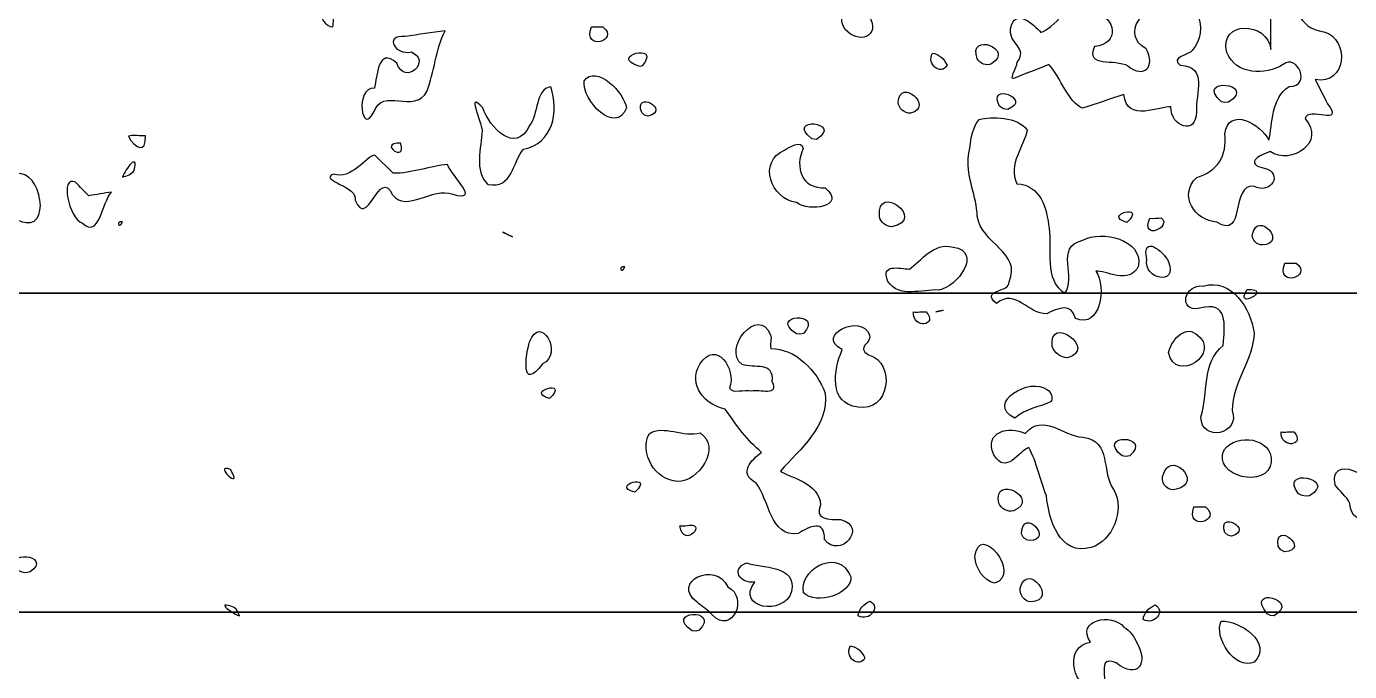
# Model space of a CAD drawing. Header units: centimetres. Extents: x -10.8 to 7.1, y -6.8 to 6.6.
# Drawn here: x -3.484 to -1.379, y 3.784 to 4.81 of the extents above; entities that cross this region are included whole.
import ezdxf

# ---------------------------------------------------------------- set-up
doc = ezdxf.new("R2010")
doc.units = ezdxf.units.CM
doc.header["$MEASUREMENT"] = 0
doc.layers.add('Layer 1', color=7, linetype='Continuous')

msp = doc.modelspace()

# ---------------------------------------------------------------- linework, layer by layer
at = {"layer": 'Layer 1'}
for points, knots in [([(-1.50484, 4.82687), (-1.50484, 4.82687), (-1.50484, 4.7732), (-1.50484, 4.7732), (-1.50484, 4.7732), (-1.50881, 4.81855), (-1.58913, 4.81968), (-1.57441, 4.76832), (-1.57441, 4.76832), (-1.56029, 4.73271), (-1.51367, 4.73119), (-1.48498, 4.74938), (-1.48498, 4.74938), (-1.46287, 4.76763), (-1.4389, 4.71414), (-1.47549, 4.71441), (-1.47549, 4.71441), (-1.50456, 4.6957), (-1.50164, 4.65462), (-1.50796, 4.62872), (-1.50796, 4.62872), (-1.52033, 4.65434), (-1.57157, 4.68354), (-1.5781, 4.63888), (-1.5781, 4.63888), (-1.57329, 4.60411), (-1.59024, 4.57867), (-1.62255, 4.56972), (-1.62255, 4.56972), (-1.65219, 4.54098), (-1.62587, 4.50094), (-1.59061, 4.49854), (-1.59061, 4.49854), (-1.54444, 4.46987), (-1.56929, 4.5585), (-1.53209, 4.55597), (-1.53209, 4.55597), (-1.5043, 4.54046), (-1.4839, 4.57761), (-1.51542, 4.5843), (-1.51542, 4.5843), (-1.54476, 4.59142), (-1.52705, 4.6037), (-1.50574, 4.61062), (-1.50574, 4.61062), (-1.47194, 4.58796), (-1.41614, 4.62642), (-1.45018, 4.66281), (-1.45018, 4.66281), (-1.44595, 4.68429), (-1.38568, 4.64908), (-1.41474, 4.6869), (-1.41474, 4.6869), (-1.42117, 4.69977), (-1.42761, 4.71263), (-1.43404, 4.7255), (-1.43404, 4.7255), (-1.38522, 4.71489), (-1.37742, 4.78878), (-1.42057, 4.80143), (-1.42057, 4.80143), (-1.46241, 4.80628), (-1.46771, 4.84512), (-1.47415, 4.87994), (-1.47415, 4.87994), (-1.4999, 4.90054), (-1.51786, 4.84986), (-1.50483, 4.82687), (-1.50483, 4.82687), (-1.50483, 4.82687), (-1.50484, 4.82687), (-1.50484, 4.82687)], [0, 0, 0, 0, 0.0526316, 0.0526316, 0.0526316, 0.0526316, 0.1052632, 0.1052632, 0.1052632, 0.1052632, 0.1578947, 0.1578947, 0.1578947, 0.1578947, 0.2105263, 0.2105263, 0.2105263, 0.2105263, 0.2631579, 0.2631579, 0.2631579, 0.2631579, 0.3157895, 0.3157895, 0.3157895, 0.3157895, 0.3684211, 0.3684211, 0.3684211, 0.3684211, 0.4210526, 0.4210526, 0.4210526, 0.4210526, 0.4736842, 0.4736842, 0.4736842, 0.4736842, 0.5263158, 0.5263158, 0.5263158, 0.5263158, 0.5789474, 0.5789474, 0.5789474, 0.5789474, 0.6315789, 0.6315789, 0.6315789, 0.6315789, 0.6842105, 0.6842105, 0.6842105, 0.6842105, 0.7368421, 0.7368421, 0.7368421, 0.7368421, 0.7894737, 0.7894737, 0.7894737, 0.7894737, 0.8421053, 0.8421053, 0.8421053, 0.8421053, 0.8947368, 0.8947368, 0.8947368, 0.8947368, 1, 1, 1, 1]), ([(-2.99663, 4.80898), (-3.02055, 4.80991), (-3.02505, 4.8634), (-2.99876, 4.83298), (-2.99876, 4.83298), (-2.99396, 4.82581), (-2.99589, 4.81692), (-2.99663, 4.80898)], [0, 0, 0, 0, 0.3333333, 0.3333333, 0.3333333, 0.3333333, 1, 1, 1, 1]), ([(-2.14371, 4.82675), (-2.14641, 4.87367), (-2.20538, 4.83657), (-2.18154, 4.80497), (-2.18154, 4.80497), (-2.16178, 4.78143), (-2.12394, 4.79199), (-2.14371, 4.82675)], [0, 0, 0, 0, 0.3333333, 0.3333333, 0.3333333, 0.3333333, 1, 1, 1, 1]), ([(-1.62956, 4.77164), (-1.60115, 4.80307), (-1.62181, 4.8657), (-1.6694, 4.84526), (-1.6694, 4.84526), (-1.70706, 4.84442), (-1.74432, 4.79771), (-1.70301, 4.77406), (-1.70301, 4.77406), (-1.6875, 4.74651), (-1.70604, 4.72554), (-1.73202, 4.74714), (-1.73202, 4.74714), (-1.75201, 4.75919), (-1.801, 4.74354), (-1.785, 4.778), (-1.785, 4.778), (-1.74426, 4.78151), (-1.75076, 4.82435), (-1.7858, 4.83273), (-1.7858, 4.83273), (-1.82339, 4.85938), (-1.84097, 4.81194), (-1.87027, 4.80015), (-1.87027, 4.80015), (-1.88176, 4.81184), (-1.91095, 4.84229), (-1.91877, 4.80571), (-1.91877, 4.80571), (-1.92185, 4.78113), (-1.89016, 4.77689), (-1.90796, 4.75312), (-1.90796, 4.75312), (-1.90823, 4.74527), (-1.92464, 4.72031), (-1.9099, 4.72839), (-1.9099, 4.72839), (-1.89245, 4.73537), (-1.875, 4.74235), (-1.85754, 4.74933), (-1.85754, 4.74933), (-1.83892, 4.7286), (-1.82677, 4.68901), (-1.80426, 4.67963), (-1.80426, 4.67963), (-1.78227, 4.68696), (-1.76027, 4.69429), (-1.73828, 4.70162), (-1.73828, 4.70162), (-1.7354, 4.65561), (-1.67809, 4.68389), (-1.66367, 4.68191), (-1.66367, 4.68191), (-1.66443, 4.65055), (-1.62307, 4.63526), (-1.62308, 4.67412), (-1.62308, 4.67412), (-1.62469, 4.70349), (-1.60431, 4.74548), (-1.64863, 4.74834), (-1.64863, 4.74834), (-1.66584, 4.7609), (-1.63449, 4.76406), (-1.62956, 4.77162), (-1.62956, 4.77162), (-1.62956, 4.77162), (-1.62956, 4.77164), (-1.62956, 4.77164)], [0, 0, 0, 0, 0.0555556, 0.0555556, 0.0555556, 0.0555556, 0.1111111, 0.1111111, 0.1111111, 0.1111111, 0.1666667, 0.1666667, 0.1666667, 0.1666667, 0.2222222, 0.2222222, 0.2222222, 0.2222222, 0.2777778, 0.2777778, 0.2777778, 0.2777778, 0.3333333, 0.3333333, 0.3333333, 0.3333333, 0.3888889, 0.3888889, 0.3888889, 0.3888889, 0.4444444, 0.4444444, 0.4444444, 0.4444444, 0.5, 0.5, 0.5, 0.5, 0.5555556, 0.5555556, 0.5555556, 0.5555556, 0.6111111, 0.6111111, 0.6111111, 0.6111111, 0.6666667, 0.6666667, 0.6666667, 0.6666667, 0.7222222, 0.7222222, 0.7222222, 0.7222222, 0.7777778, 0.7777778, 0.7777778, 0.7777778, 0.8333333, 0.8333333, 0.8333333, 0.8333333, 0.8888889, 0.8888889, 0.8888889, 0.8888889, 1, 1, 1, 1]), ([(-2.81799, 4.803), (-2.83319, 4.77257), (-2.83521, 4.73772), (-2.84692, 4.70647), (-2.84692, 4.70647), (-2.86659, 4.66913), (-2.91838, 4.71447), (-2.93121, 4.67362), (-2.93121, 4.67362), (-2.9515, 4.63348), (-2.9617, 4.71319), (-2.93063, 4.71176), (-2.93063, 4.71176), (-2.92579, 4.73027), (-2.92526, 4.7786), (-2.89494, 4.75112), (-2.89494, 4.75112), (-2.88141, 4.71371), (-2.83863, 4.75558), (-2.87189, 4.76928), (-2.87189, 4.76928), (-2.89697, 4.7631), (-2.91668, 4.79605), (-2.88173, 4.7939), (-2.88173, 4.7939), (-2.8605, 4.79678), (-2.83925, 4.80006), (-2.81799, 4.803)], [0, 0, 0, 0, 0.125, 0.125, 0.125, 0.125, 0.25, 0.25, 0.25, 0.25, 0.375, 0.375, 0.375, 0.375, 0.5, 0.5, 0.5, 0.5, 0.625, 0.625, 0.625, 0.625, 0.75, 0.75, 0.75, 0.75, 1, 1, 1, 1]), ([(-2.58543, 4.80896), (-2.60013, 4.76864), (-2.539, 4.78766), (-2.56727, 4.80896), (-2.56727, 4.80896), (-2.57332, 4.80911), (-2.57938, 4.8088), (-2.58543, 4.80896)], [0, 0, 0, 0, 0.3333333, 0.3333333, 0.3333333, 0.3333333, 1, 1, 1, 1]), ([(-1.94911, 4.75034), (-1.91065, 4.77436), (-1.98739, 4.80148), (-1.97167, 4.75835), (-1.97167, 4.75835), (-1.96749, 4.75075), (-1.95724, 4.74623), (-1.94911, 4.75034)], [0, 0, 0, 0, 0.3333333, 0.3333333, 0.3333333, 0.3333333, 1, 1, 1, 1]), ([(-2.50442, 4.74706), (-2.47215, 4.78547), (-2.56187, 4.76251), (-2.50839, 4.74597), (-2.50839, 4.74597), (-2.50839, 4.74597), (-2.50442, 4.74706), (-2.50442, 4.74706)], [0, 0, 0, 0, 0.3333333, 0.3333333, 0.3333333, 0.3333333, 1, 1, 1, 1]), ([(-2.04286, 4.76722), (-2.05293, 4.74922), (-2.02846, 4.73079), (-2.0197, 4.74817), (-2.0197, 4.74817), (-2.02361, 4.7574), (-2.0325, 4.76621), (-2.04286, 4.76722)], [0, 0, 0, 0, 0.3333333, 0.3333333, 0.3333333, 0.3333333, 1, 1, 1, 1]), ([(-2.59699, 4.72346), (-2.60075, 4.69157), (-2.54646, 4.63589), (-2.5296, 4.68025), (-2.5296, 4.68025), (-2.5324, 4.70409), (-2.57784, 4.75007), (-2.59699, 4.72346)], [0, 0, 0, 0, 0.3333333, 0.3333333, 0.3333333, 0.3333333, 1, 1, 1, 1]), ([(-2.07784, 4.67188), (-2.03893, 4.68137), (-2.09489, 4.73037), (-2.09731, 4.68907), (-2.09731, 4.68907), (-2.09689, 4.67935), (-2.08753, 4.67111), (-2.07784, 4.67188)], [0, 0, 0, 0, 0.3333333, 0.3333333, 0.3333333, 0.3333333, 1, 1, 1, 1]), ([(-1.92284, 4.67784), (-1.8821, 4.69469), (-1.95755, 4.72197), (-1.93623, 4.68284), (-1.93623, 4.68284), (-1.93623, 4.68284), (-1.93005, 4.67891), (-1.93005, 4.67891), (-1.93005, 4.67891), (-1.93005, 4.67891), (-1.92284, 4.67783), (-1.92284, 4.67783), (-1.92284, 4.67783), (-1.92284, 4.67783), (-1.92284, 4.67784), (-1.92284, 4.67784)], [0, 0, 0, 0, 0.2, 0.2, 0.2, 0.2, 0.4, 0.4, 0.4, 0.4, 0.6, 0.6, 0.6, 0.6, 1, 1, 1, 1]), ([(-1.57184, 4.68935), (-1.52423, 4.72012), (-1.62781, 4.72956), (-1.58326, 4.6901), (-1.58326, 4.6901), (-1.58326, 4.6901), (-1.57759, 4.68889), (-1.57759, 4.68889), (-1.57759, 4.68889), (-1.57759, 4.68889), (-1.57184, 4.68935), (-1.57184, 4.68935)], [0, 0, 0, 0, 0.25, 0.25, 0.25, 0.25, 0.5, 0.5, 0.5, 0.5, 1, 1, 1, 1]), ([(-2.65007, 4.71344), (-2.63625, 4.67352), (-2.64683, 4.62423), (-2.69316, 4.61431), (-2.69316, 4.61431), (-2.71104, 4.59501), (-2.71038, 4.55034), (-2.75021, 4.55853), (-2.75021, 4.55853), (-2.7724, 4.57914), (-2.7605, 4.61707), (-2.75911, 4.6442), (-2.75911, 4.6442), (-2.76038, 4.65875), (-2.78541, 4.71063), (-2.75812, 4.68018), (-2.75812, 4.68018), (-2.74747, 4.64919), (-2.70627, 4.60491), (-2.68364, 4.65234), (-2.68364, 4.65234), (-2.66992, 4.66859), (-2.67439, 4.71126), (-2.65006, 4.71344), (-2.65006, 4.71344), (-2.65006, 4.71344), (-2.65007, 4.71344), (-2.65007, 4.71344)], [0, 0, 0, 0, 0.125, 0.125, 0.125, 0.125, 0.25, 0.25, 0.25, 0.25, 0.375, 0.375, 0.375, 0.375, 0.5, 0.5, 0.5, 0.5, 0.625, 0.625, 0.625, 0.625, 0.75, 0.75, 0.75, 0.75, 1, 1, 1, 1]), ([(-2.49494, 4.66693), (-2.45748, 4.67716), (-2.51908, 4.70996), (-2.50535, 4.67269), (-2.50535, 4.67269), (-2.50535, 4.67269), (-2.50076, 4.66867), (-2.50076, 4.66867), (-2.50076, 4.66867), (-2.50076, 4.66867), (-2.49494, 4.66694), (-2.49494, 4.66694), (-2.49494, 4.66694), (-2.49494, 4.66694), (-2.49494, 4.66693), (-2.49494, 4.66693)], [0, 0, 0, 0, 0.2, 0.2, 0.2, 0.2, 0.4, 0.4, 0.4, 0.4, 0.6, 0.6, 0.6, 0.6, 1, 1, 1, 1]), ([(-2.22732, 4.63013), (-2.18312, 4.65898), (-2.27904, 4.66642), (-2.23485, 4.63107), (-2.23485, 4.63107), (-2.23485, 4.63107), (-2.22732, 4.63013), (-2.22732, 4.63013)], [0, 0, 0, 0, 0.3333333, 0.3333333, 0.3333333, 0.3333333, 1, 1, 1, 1]), ([(-1.98607, 4.60014), (-1.98799, 4.56892), (-1.97288, 4.53938), (-1.9716, 4.50823), (-1.9716, 4.50823), (-1.96575, 4.46348), (-1.89989, 4.45094), (-1.92107, 4.40335), (-1.92107, 4.40335), (-1.91862, 4.38697), (-1.96805, 4.39125), (-1.94115, 4.36915), (-1.94115, 4.36915), (-1.91001, 4.39449), (-1.89057, 4.35114), (-1.86123, 4.35277), (-1.86123, 4.35277), (-1.84245, 4.362), (-1.82123, 4.37116), (-1.81547, 4.34502), (-1.81547, 4.34502), (-1.77495, 4.32915), (-1.76594, 4.39472), (-1.78286, 4.42042), (-1.78286, 4.42042), (-1.76885, 4.42289), (-1.72929, 4.3973), (-1.71496, 4.42928), (-1.71496, 4.42928), (-1.70849, 4.47108), (-1.77292, 4.48615), (-1.8038, 4.46963), (-1.8038, 4.46963), (-1.8492, 4.45967), (-1.81276, 4.4092), (-1.83245, 4.38532), (-1.83245, 4.38532), (-1.86663, 4.40663), (-1.85187, 4.4569), (-1.85737, 4.48851), (-1.85737, 4.48851), (-1.86105, 4.52115), (-1.87083, 4.55733), (-1.90856, 4.55954), (-1.90856, 4.55954), (-1.92305, 4.59178), (-1.89761, 4.6179), (-1.89206, 4.64503), (-1.89206, 4.64503), (-1.90737, 4.66691), (-1.94925, 4.66644), (-1.96848, 4.66199), (-1.96848, 4.66199), (-1.98254, 4.64466), (-1.98223, 4.62102), (-1.98607, 4.60014)], [0, 0, 0, 0, 0.0666667, 0.0666667, 0.0666667, 0.0666667, 0.1333333, 0.1333333, 0.1333333, 0.1333333, 0.2, 0.2, 0.2, 0.2, 0.2666667, 0.2666667, 0.2666667, 0.2666667, 0.3333333, 0.3333333, 0.3333333, 0.3333333, 0.4, 0.4, 0.4, 0.4, 0.4666667, 0.4666667, 0.4666667, 0.4666667, 0.5333333, 0.5333333, 0.5333333, 0.5333333, 0.6, 0.6, 0.6, 0.6, 0.6666667, 0.6666667, 0.6666667, 0.6666667, 0.7333333, 0.7333333, 0.7333333, 0.7333333, 0.8, 0.8, 0.8, 0.8, 0.8666667, 0.8666667, 0.8666667, 0.8666667, 1, 1, 1, 1]), ([(-3.29444, 4.63592), (-3.29356, 4.60627), (-3.31218, 4.61634), (-3.32174, 4.63502), (-3.32174, 4.63502), (-3.3148, 4.63846), (-3.3029, 4.6346), (-3.29444, 4.63592)], [0, 0, 0, 0, 0.3333333, 0.3333333, 0.3333333, 0.3333333, 1, 1, 1, 1]), ([(-2.27798, 4.6132), (-2.32151, 4.59457), (-2.29984, 4.53512), (-2.25898, 4.5298), (-2.25898, 4.5298), (-2.23922, 4.514), (-2.17891, 4.52307), (-2.21342, 4.55309), (-2.21342, 4.55309), (-2.25111, 4.55087), (-2.2622, 4.5862), (-2.24854, 4.61565), (-2.24854, 4.61565), (-2.2501, 4.63033), (-2.27211, 4.61694), (-2.27797, 4.6132), (-2.27797, 4.6132), (-2.27797, 4.6132), (-2.27798, 4.6132), (-2.27798, 4.6132)], [0, 0, 0, 0, 0.1666667, 0.1666667, 0.1666667, 0.1666667, 0.3333333, 0.3333333, 0.3333333, 0.3333333, 0.5, 0.5, 0.5, 0.5, 0.6666667, 0.6666667, 0.6666667, 0.6666667, 1, 1, 1, 1]), ([(-3.33096, 4.57025), (-3.32641, 4.58337), (-3.30568, 4.61098), (-3.31253, 4.58066), (-3.31253, 4.58066), (-3.31688, 4.57475), (-3.32418, 4.57215), (-3.33096, 4.57025)], [0, 0, 0, 0, 0.3333333, 0.3333333, 0.3333333, 0.3333333, 1, 1, 1, 1]), ([(-3.5098, 4.57209), (-3.46386, 4.597), (-3.44232, 4.49159), (-3.48454, 4.4978), (-3.48454, 4.4978), (-3.51312, 4.50138), (-3.56468, 4.55274), (-3.52142, 4.56796), (-3.52142, 4.56796), (-3.51767, 4.56966), (-3.5138, 4.57112), (-3.50979, 4.57208), (-3.50979, 4.57208), (-3.50979, 4.57208), (-3.5098, 4.57209), (-3.5098, 4.57209)], [0, 0, 0, 0, 0.2, 0.2, 0.2, 0.2, 0.4, 0.4, 0.4, 0.4, 0.6, 0.6, 0.6, 0.6, 1, 1, 1, 1]), ([(-2.90077, 4.57629), (-2.87134, 4.57554), (-2.84028, 4.58821), (-2.81429, 4.59042), (-2.81429, 4.59042), (-2.80695, 4.57057), (-2.75945, 4.52989), (-2.80604, 4.54275), (-2.80604, 4.54275), (-2.8383, 4.55549), (-2.87912, 4.51302), (-2.90156, 4.54169), (-2.90156, 4.54169), (-2.92336, 4.58884), (-2.9414, 4.484), (-2.96117, 4.53345), (-2.96117, 4.53345), (-2.95568, 4.55513), (-3.02001, 4.56509), (-2.99579, 4.57496), (-2.99579, 4.57496), (-2.96754, 4.56472), (-2.94408, 4.60302), (-2.92966, 4.60517), (-2.92966, 4.60517), (-2.92966, 4.60517), (-2.90078, 4.57629), (-2.90078, 4.57629), (-2.90078, 4.57629), (-2.90078, 4.57629), (-2.90077, 4.57629), (-2.90077, 4.57629)], [0, 0, 0, 0, 0.1111111, 0.1111111, 0.1111111, 0.1111111, 0.2222222, 0.2222222, 0.2222222, 0.2222222, 0.3333333, 0.3333333, 0.3333333, 0.3333333, 0.4444444, 0.4444444, 0.4444444, 0.4444444, 0.5555556, 0.5555556, 0.5555556, 0.5555556, 0.6666667, 0.6666667, 0.6666667, 0.6666667, 0.7777778, 0.7777778, 0.7777778, 0.7777778, 1, 1, 1, 1]), ([(-3.3845, 4.54043), (-3.37257, 4.54242), (-3.36065, 4.54441), (-3.34872, 4.54639), (-3.34872, 4.54639), (-3.36393, 4.53004), (-3.36804, 4.47162), (-3.39493, 4.49682), (-3.39493, 4.49682), (-3.41707, 4.50464), (-3.4312, 4.57417), (-3.40601, 4.56193), (-3.40601, 4.56193), (-3.39884, 4.55476), (-3.39167, 4.54759), (-3.38451, 4.54043), (-3.38451, 4.54043), (-3.38451, 4.54043), (-3.3845, 4.54043), (-3.3845, 4.54043)], [0, 0, 0, 0, 0.1666667, 0.1666667, 0.1666667, 0.1666667, 0.3333333, 0.3333333, 0.3333333, 0.3333333, 0.5, 0.5, 0.5, 0.5, 0.6666667, 0.6666667, 0.6666667, 0.6666667, 1, 1, 1, 1]), ([(-2.10803, 4.49117), (-2.04983, 4.50313), (-2.13287, 4.56305), (-2.12692, 4.50788), (-2.12692, 4.50788), (-2.12647, 4.49857), (-2.11672, 4.4917), (-2.10803, 4.49117)], [0, 0, 0, 0, 0.3333333, 0.3333333, 0.3333333, 0.3333333, 1, 1, 1, 1]), ([(-1.69721, 4.50481), (-1.71263, 4.46769), (-1.66066, 4.49085), (-1.67894, 4.50531), (-1.67894, 4.50531), (-1.68503, 4.50541), (-1.69114, 4.50353), (-1.69721, 4.50481)], [0, 0, 0, 0, 0.3333333, 0.3333333, 0.3333333, 0.3333333, 1, 1, 1, 1]), ([(-1.51801, 4.46223), (-1.47733, 4.46436), (-1.52496, 4.51796), (-1.53407, 4.47963), (-1.53407, 4.47963), (-1.53552, 4.47044), (-1.52681, 4.46229), (-1.51801, 4.46223)], [0, 0, 0, 0, 0.3333333, 0.3333333, 0.3333333, 0.3333333, 1, 1, 1, 1]), ([(-2.11369, 4.40418), (-2.09657, 4.37736), (-2.05897, 4.39182), (-2.0329, 4.39058), (-2.0329, 4.39058), (-2.00361, 4.39474), (-1.96201, 4.45141), (-2.00984, 4.45896), (-2.00984, 4.45896), (-2.04259, 4.46666), (-2.06034, 4.43668), (-2.07961, 4.42382), (-2.07961, 4.42382), (-2.09559, 4.4245), (-2.12602, 4.43343), (-2.11369, 4.40417), (-2.11369, 4.40417), (-2.11369, 4.40417), (-2.11369, 4.40418), (-2.11369, 4.40418)], [0, 0, 0, 0, 0.1666667, 0.1666667, 0.1666667, 0.1666667, 0.3333333, 0.3333333, 0.3333333, 0.3333333, 0.5, 0.5, 0.5, 0.5, 0.6666667, 0.6666667, 0.6666667, 0.6666667, 1, 1, 1, 1]), ([(-1.70185, 4.43918), (-1.70843, 4.40784), (-1.65159, 4.39615), (-1.66759, 4.43549), (-1.66759, 4.43549), (-1.67483, 4.45314), (-1.71085, 4.47962), (-1.70185, 4.43918)], [0, 0, 0, 0, 0.3333333, 0.3333333, 0.3333333, 0.3333333, 1, 1, 1, 1]), ([(-1.48262, 4.43327), (-1.49732, 4.39295), (-1.43619, 4.41197), (-1.46446, 4.43327), (-1.46446, 4.43327), (-1.47051, 4.43342), (-1.47657, 4.43311), (-1.48262, 4.43327)], [0, 0, 0, 0, 0.3333333, 0.3333333, 0.3333333, 0.3333333, 1, 1, 1, 1]), ([(-1.58046, 4.30231), (-1.61538, 4.27412), (-1.60382, 4.22594), (-1.61578, 4.18861), (-1.61578, 4.18861), (-1.61592, 4.14804), (-1.55213, 4.16059), (-1.56617, 4.19913), (-1.56617, 4.19913), (-1.56608, 4.24331), (-1.53255, 4.27919), (-1.53123, 4.32249), (-1.53123, 4.32249), (-1.53688, 4.36092), (-1.56667, 4.40972), (-1.61222, 4.3969), (-1.61222, 4.3969), (-1.64154, 4.40138), (-1.65416, 4.35517), (-1.61773, 4.36148), (-1.61773, 4.36148), (-1.57252, 4.37455), (-1.57746, 4.3352), (-1.58047, 4.3023), (-1.58047, 4.3023), (-1.58047, 4.3023), (-1.58046, 4.30231), (-1.58046, 4.30231)], [0, 0, 0, 0, 0.125, 0.125, 0.125, 0.125, 0.25, 0.25, 0.25, 0.25, 0.375, 0.375, 0.375, 0.375, 0.5, 0.5, 0.5, 0.5, 0.625, 0.625, 0.625, 0.625, 0.75, 0.75, 0.75, 0.75, 1, 1, 1, 1]), ([(3.12108, 4.38547), (3.12108, 4.38547), (3.0853, 4.38547), (3.0853, 4.38547), (3.0853, 4.38547), (3.0853, 4.38547), (-10.75922, 4.38547), (-10.75922, 4.38547), (-10.75922, 4.38547), (-10.75922, 4.38547), (3.12108, 4.38547), (3.12108, 4.38547)], [0, 0, 0, 0, 0.25, 0.25, 0.25, 0.25, 0.5, 0.5, 0.5, 0.5, 1, 1, 1, 1]), ([(-2.30062, 4.31952), (-2.31887, 4.36709), (-2.37871, 4.29662), (-2.3456, 4.27197), (-2.3456, 4.27197), (-2.32608, 4.2654), (-2.2944, 4.27785), (-2.29767, 4.24468), (-2.29767, 4.24468), (-2.28597, 4.22132), (-2.31819, 4.23321), (-2.33093, 4.23043), (-2.33093, 4.23043), (-2.34143, 4.23278), (-2.36137, 4.22555), (-2.36549, 4.23437), (-2.36549, 4.23437), (-2.35423, 4.26515), (-2.3869, 4.313), (-2.41313, 4.27272), (-2.41313, 4.27272), (-2.43249, 4.23907), (-2.40445, 4.20744), (-2.37241, 4.20133), (-2.37241, 4.20133), (-2.35562, 4.1761), (-2.33658, 4.15063), (-2.31466, 4.13224), (-2.31466, 4.13224), (-2.33172, 4.12012), (-2.35198, 4.09899), (-2.32351, 4.08361), (-2.32351, 4.08361), (-2.30227, 4.0572), (-2.30168, 3.99716), (-2.25635, 4.00316), (-2.25635, 4.00316), (-2.2383, 4.01444), (-2.2141, 4.02679), (-2.21453, 3.99389), (-2.21453, 3.99389), (-2.19065, 3.9613), (-2.14403, 4.0142), (-2.18925, 4.02572), (-2.18925, 4.02572), (-2.20691, 4.02552), (-2.23143, 4.02439), (-2.22098, 4.04901), (-2.22098, 4.04901), (-2.22151, 4.08376), (-2.27262, 4.09325), (-2.28472, 4.10268), (-2.28472, 4.10268), (-2.25321, 4.13776), (-2.20756, 4.17381), (-2.21331, 4.22643), (-2.21331, 4.22643), (-2.22652, 4.2625), (-2.26079, 4.2976), (-2.30008, 4.29754), (-2.30008, 4.29754), (-2.30202, 4.30464), (-2.29789, 4.31231), (-2.30062, 4.31954), (-2.30062, 4.31954), (-2.30062, 4.31954), (-2.30062, 4.31952), (-2.30062, 4.31952)], [0, 0, 0, 0, 0.0555556, 0.0555556, 0.0555556, 0.0555556, 0.1111111, 0.1111111, 0.1111111, 0.1111111, 0.1666667, 0.1666667, 0.1666667, 0.1666667, 0.2222222, 0.2222222, 0.2222222, 0.2222222, 0.2777778, 0.2777778, 0.2777778, 0.2777778, 0.3333333, 0.3333333, 0.3333333, 0.3333333, 0.3888889, 0.3888889, 0.3888889, 0.3888889, 0.4444444, 0.4444444, 0.4444444, 0.4444444, 0.5, 0.5, 0.5, 0.5, 0.5555556, 0.5555556, 0.5555556, 0.5555556, 0.6111111, 0.6111111, 0.6111111, 0.6111111, 0.6666667, 0.6666667, 0.6666667, 0.6666667, 0.7222222, 0.7222222, 0.7222222, 0.7222222, 0.7777778, 0.7777778, 0.7777778, 0.7777778, 0.8333333, 0.8333333, 0.8333333, 0.8333333, 0.8888889, 0.8888889, 0.8888889, 0.8888889, 1, 1, 1, 1]), ([(-2.24807, 4.32137), (-2.21364, 4.35738), (-2.30619, 4.35202), (-2.25924, 4.32086), (-2.25924, 4.32086), (-2.25924, 4.32086), (-2.25361, 4.32013), (-2.25361, 4.32013), (-2.25361, 4.32013), (-2.25361, 4.32013), (-2.24807, 4.32137), (-2.24807, 4.32137)], [0, 0, 0, 0, 0.25, 0.25, 0.25, 0.25, 0.5, 0.5, 0.5, 0.5, 1, 1, 1, 1]), ([(-2.07311, 4.35566), (-2.0745, 4.32756), (-2.03287, 4.33386), (-2.05275, 4.3558), (-2.05275, 4.3558), (-2.05956, 4.35678), (-2.06631, 4.35456), (-2.07311, 4.35566)], [0, 0, 0, 0, 0.3333333, 0.3333333, 0.3333333, 0.3333333, 1, 1, 1, 1]), ([(-2.66298, 4.27307), (-2.62934, 4.28831), (-2.66597, 4.35474), (-2.68385, 4.30808), (-2.68385, 4.30808), (-2.69014, 4.28737), (-2.69832, 4.22662), (-2.66298, 4.27307)], [0, 0, 0, 0, 0.3333333, 0.3333333, 0.3333333, 0.3333333, 1, 1, 1, 1]), ([(-2.143, 4.31952), (-2.156, 4.35465), (-2.23122, 4.31768), (-2.18635, 4.29602), (-2.18635, 4.29602), (-2.19987, 4.26407), (-2.20916, 4.20938), (-2.16112, 4.20443), (-2.16112, 4.20443), (-2.11269, 4.19417), (-2.09905, 4.27508), (-2.14474, 4.28764), (-2.14474, 4.28764), (-2.1665, 4.29984), (-2.13712, 4.30629), (-2.143, 4.31952)], [0, 0, 0, 0, 0.2, 0.2, 0.2, 0.2, 0.4, 0.4, 0.4, 0.4, 0.6, 0.6, 0.6, 0.6, 1, 1, 1, 1]), ([(-1.82827, 4.28261), (-1.77831, 4.29646), (-1.85923, 4.35393), (-1.85227, 4.30073), (-1.85227, 4.30073), (-1.84886, 4.29067), (-1.83898, 4.28292), (-1.82827, 4.28261)], [0, 0, 0, 0, 0.3333333, 0.3333333, 0.3333333, 0.3333333, 1, 1, 1, 1]), ([(-1.66732, 4.29096), (-1.65704, 4.24025), (-1.57945, 4.29046), (-1.62383, 4.32109), (-1.62383, 4.32109), (-1.64308, 4.33494), (-1.6642, 4.30817), (-1.66732, 4.29096)], [0, 0, 0, 0, 0.3333333, 0.3333333, 0.3333333, 0.3333333, 1, 1, 1, 1]), ([(-1.85998, 4.23174), (-1.8868, 4.25406), (-1.95999, 4.21058), (-1.91195, 4.18689), (-1.91195, 4.18689), (-1.89444, 4.20205), (-1.8717, 4.2047), (-1.85396, 4.21335), (-1.85396, 4.21335), (-1.85117, 4.21989), (-1.85419, 4.2279), (-1.85998, 4.23174)], [0, 0, 0, 0, 0.25, 0.25, 0.25, 0.25, 0.5, 0.5, 0.5, 0.5, 1, 1, 1, 1]), ([(-1.86169, 4.06347), (-1.85786, 4.02482), (-1.84069, 3.96749), (-1.79019, 3.98098), (-1.79019, 3.98098), (-1.75605, 3.99194), (-1.73683, 4.04039), (-1.75411, 4.07185), (-1.75411, 4.07185), (-1.77547, 4.09993), (-1.75678, 4.1516), (-1.80384, 4.15629), (-1.80384, 4.15629), (-1.83712, 4.15901), (-1.86683, 4.196), (-1.89537, 4.16214), (-1.89537, 4.16214), (-1.92001, 4.17579), (-1.96203, 4.1649), (-1.94534, 4.12868), (-1.94534, 4.12868), (-1.92602, 4.0951), (-1.90569, 4.13424), (-1.88979, 4.14022), (-1.88979, 4.14022), (-1.87678, 4.11671), (-1.87156, 4.08865), (-1.86169, 4.06347)], [0, 0, 0, 0, 0.125, 0.125, 0.125, 0.125, 0.25, 0.25, 0.25, 0.25, 0.375, 0.375, 0.375, 0.375, 0.5, 0.5, 0.5, 0.5, 0.625, 0.625, 0.625, 0.625, 0.75, 0.75, 0.75, 0.75, 1, 1, 1, 1]), ([(-2.44836, 4.08613), (-2.4143, 4.08508), (-2.37828, 4.14098), (-2.41244, 4.16348), (-2.41244, 4.16348), (-2.438, 4.15529), (-2.47099, 4.17705), (-2.4933, 4.162), (-2.4933, 4.162), (-2.5105, 4.13092), (-2.48249, 4.08745), (-2.44836, 4.08613)], [0, 0, 0, 0, 0.25, 0.25, 0.25, 0.25, 0.5, 0.5, 0.5, 0.5, 1, 1, 1, 1]), ([(-1.7292, 4.1268), (-1.6912, 4.16102), (-1.78535, 4.1627), (-1.74127, 4.12661), (-1.74127, 4.12661), (-1.74127, 4.12661), (-1.73523, 4.12554), (-1.73523, 4.12554), (-1.73523, 4.12554), (-1.73523, 4.12554), (-1.7292, 4.1268), (-1.7292, 4.1268)], [0, 0, 0, 0, 0.25, 0.25, 0.25, 0.25, 0.5, 0.5, 0.5, 0.5, 1, 1, 1, 1]), ([(-1.57898, 4.13664), (-1.5989, 4.09376), (-1.50866, 4.07288), (-1.50395, 4.11743), (-1.50395, 4.11743), (-1.50245, 4.15593), (-1.55886, 4.16354), (-1.57898, 4.13664)], [0, 0, 0, 0, 0.3333333, 0.3333333, 0.3333333, 0.3333333, 1, 1, 1, 1]), ([(-1.48828, 4.16485), (-1.48967, 4.13675), (-1.44804, 4.14305), (-1.46792, 4.16499), (-1.46792, 4.16499), (-1.47473, 4.16597), (-1.48148, 4.16375), (-1.48828, 4.16485)], [0, 0, 0, 0, 0.3333333, 0.3333333, 0.3333333, 0.3333333, 1, 1, 1, 1]), ([(-1.65533, 4.07384), (-1.60866, 4.08362), (-1.66777, 4.14086), (-1.67674, 4.09321), (-1.67674, 4.09321), (-1.67933, 4.0815), (-1.66685, 4.06976), (-1.65533, 4.07384)], [0, 0, 0, 0, 0.3333333, 0.3333333, 0.3333333, 0.3333333, 1, 1, 1, 1]), ([(-1.3788, 4.0513), (-1.37835, 4.00785), (-1.31635, 4.02643), (-1.34125, 4.06352), (-1.34125, 4.06352), (-1.33721, 4.09916), (-1.4132, 4.12941), (-1.40247, 4.08098), (-1.40247, 4.08098), (-1.39582, 4.0701), (-1.38434, 4.06296), (-1.3788, 4.0513)], [0, 0, 0, 0, 0.25, 0.25, 0.25, 0.25, 0.5, 0.5, 0.5, 0.5, 1, 1, 1, 1]), ([(-1.44318, 4.06328), (-1.39608, 4.09069), (-1.49424, 4.10973), (-1.46042, 4.06657), (-1.46042, 4.06657), (-1.45544, 4.0632), (-1.44906, 4.06189), (-1.44318, 4.06328)], [0, 0, 0, 0, 0.3333333, 0.3333333, 0.3333333, 0.3333333, 1, 1, 1, 1]), ([(-1.91417, 4.03942), (-1.86889, 4.05793), (-1.94675, 4.09989), (-1.93758, 4.05155), (-1.93758, 4.05155), (-1.93408, 4.04261), (-1.92349, 4.03717), (-1.91417, 4.03942)], [0, 0, 0, 0, 0.3333333, 0.3333333, 0.3333333, 0.3333333, 1, 1, 1, 1]), ([(-1.88896, 3.99211), (-1.84837, 3.99287), (-1.89882, 4.04655), (-1.90128, 4.00371), (-1.90128, 4.00371), (-1.90002, 3.99782), (-1.89492, 3.993), (-1.88896, 3.99211)], [0, 0, 0, 0, 0.3333333, 0.3333333, 0.3333333, 0.3333333, 1, 1, 1, 1]), ([(-1.6269, 4.0456), (-1.6416, 4.00528), (-1.58047, 4.0243), (-1.60874, 4.0456), (-1.60874, 4.0456), (-1.61479, 4.04575), (-1.62085, 4.04544), (-1.6269, 4.0456)], [0, 0, 0, 0, 0.3333333, 0.3333333, 0.3333333, 0.3333333, 1, 1, 1, 1]), ([(-1.56725, 3.99908), (-1.52979, 4.00931), (-1.59139, 4.04211), (-1.57766, 4.00484), (-1.57766, 4.00484), (-1.57766, 4.00484), (-1.57307, 4.00082), (-1.57307, 4.00082), (-1.57307, 4.00082), (-1.57307, 4.00082), (-1.56725, 3.99909), (-1.56725, 3.99909), (-1.56725, 3.99909), (-1.56725, 3.99909), (-1.56725, 3.99908), (-1.56725, 3.99908)], [0, 0, 0, 0, 0.2, 0.2, 0.2, 0.2, 0.4, 0.4, 0.4, 0.4, 0.6, 0.6, 0.6, 0.6, 1, 1, 1, 1]), ([(-2.4445, 4.01578), (-2.43898, 3.9758), (-2.3959, 4.02474), (-2.43624, 4.01578), (-2.43624, 4.01578), (-2.43624, 4.01578), (-2.4445, 4.01578), (-2.4445, 4.01578)], [0, 0, 0, 0, 0.3333333, 0.3333333, 0.3333333, 0.3333333, 1, 1, 1, 1]), ([(-1.94403, 3.92412), (-1.89959, 3.93827), (-1.96884, 4.02395), (-1.97556, 3.96661), (-1.97556, 3.96661), (-1.97443, 3.94825), (-1.96228, 3.92932), (-1.94403, 3.92412)], [0, 0, 0, 0, 0.3333333, 0.3333333, 0.3333333, 0.3333333, 1, 1, 1, 1]), ([(-1.4831, 3.97434), (-1.43931, 3.97696), (-1.50005, 4.02642), (-1.49299, 3.98274), (-1.49299, 3.98274), (-1.49299, 3.98274), (-1.48896, 3.97743), (-1.48896, 3.97743), (-1.48896, 3.97743), (-1.48896, 3.97743), (-1.4831, 3.97433), (-1.4831, 3.97433), (-1.4831, 3.97433), (-1.4831, 3.97433), (-1.4831, 3.97434), (-1.4831, 3.97434)], [0, 0, 0, 0, 0.2, 0.2, 0.2, 0.2, 0.4, 0.4, 0.4, 0.4, 0.6, 0.6, 0.6, 0.6, 1, 1, 1, 1]), ([(-3.47819, 3.94213), (-3.43934, 3.97007), (-3.52702, 3.97846), (-3.49502, 3.94334), (-3.49502, 3.94334), (-3.48989, 3.94069), (-3.48363, 3.94004), (-3.47819, 3.94213)], [0, 0, 0, 0, 0.3333333, 0.3333333, 0.3333333, 0.3333333, 1, 1, 1, 1]), ([(-2.1774, 3.94284), (-2.19774, 3.97833), (-2.25629, 3.94373), (-2.24777, 3.9092), (-2.24777, 3.9092), (-2.22811, 3.88848), (-2.17009, 3.90744), (-2.17261, 3.93463), (-2.17261, 3.93463), (-2.17261, 3.93463), (-2.17463, 3.93847), (-2.17463, 3.93847), (-2.17463, 3.93847), (-2.17463, 3.93847), (-2.17741, 3.94283), (-2.17741, 3.94283), (-2.17741, 3.94283), (-2.17741, 3.94283), (-2.1774, 3.94284), (-2.1774, 3.94284)], [0, 0, 0, 0, 0.1666667, 0.1666667, 0.1666667, 0.1666667, 0.3333333, 0.3333333, 0.3333333, 0.3333333, 0.5, 0.5, 0.5, 0.5, 0.6666667, 0.6666667, 0.6666667, 0.6666667, 1, 1, 1, 1]), ([(-2.39305, 3.87416), (-2.36192, 3.84068), (-2.33431, 3.90167), (-2.36859, 3.91866), (-2.36859, 3.91866), (-2.38709, 3.96067), (-2.45986, 3.92673), (-2.41738, 3.89401), (-2.41738, 3.89401), (-2.40924, 3.88744), (-2.40036, 3.88171), (-2.39306, 3.87415), (-2.39306, 3.87415), (-2.39306, 3.87415), (-2.39305, 3.87416), (-2.39305, 3.87416)], [0, 0, 0, 0, 0.2, 0.2, 0.2, 0.2, 0.4, 0.4, 0.4, 0.4, 0.6, 0.6, 0.6, 0.6, 1, 1, 1, 1]), ([(-2.32548, 3.92633), (-2.35754, 3.88394), (-2.27838, 3.8714), (-2.26705, 3.91104), (-2.26705, 3.91104), (-2.25706, 3.95315), (-2.31592, 3.94833), (-2.33847, 3.95682), (-2.33847, 3.95682), (-2.36458, 3.94656), (-2.34909, 3.92273), (-2.32547, 3.92633), (-2.32547, 3.92633), (-2.32547, 3.92633), (-2.32548, 3.92633), (-2.32548, 3.92633)], [0, 0, 0, 0, 0.2, 0.2, 0.2, 0.2, 0.4, 0.4, 0.4, 0.4, 0.6, 0.6, 0.6, 0.6, 1, 1, 1, 1]), ([(-1.88641, 3.89468), (-1.84171, 3.8958), (-1.892, 3.9602), (-1.90327, 3.91667), (-1.90327, 3.91667), (-1.905, 3.90644), (-1.89704, 3.89529), (-1.88641, 3.89468)], [0, 0, 0, 0, 0.3333333, 0.3333333, 0.3333333, 0.3333333, 1, 1, 1, 1]), ([(-1.49953, 3.87264), (-1.45575, 3.89761), (-1.54711, 3.92123), (-1.51047, 3.87567), (-1.51047, 3.87567), (-1.51047, 3.87567), (-1.50527, 3.87319), (-1.50527, 3.87319), (-1.50527, 3.87319), (-1.50527, 3.87319), (-1.49953, 3.87265), (-1.49953, 3.87265), (-1.49953, 3.87265), (-1.49953, 3.87265), (-1.49953, 3.87264), (-1.49953, 3.87264)], [0, 0, 0, 0, 0.2, 0.2, 0.2, 0.2, 0.4, 0.4, 0.4, 0.4, 0.6, 0.6, 0.6, 0.6, 1, 1, 1, 1]), ([(-3.14523, 3.8723), (-3.16051, 3.87817), (-3.18465, 3.89823), (-3.15351, 3.88565), (-3.15351, 3.88565), (-3.14927, 3.88227), (-3.14668, 3.87739), (-3.14523, 3.8723)], [0, 0, 0, 0, 0.3333333, 0.3333333, 0.3333333, 0.3333333, 1, 1, 1, 1]), ([(-2.16116, 3.87246), (-2.14316, 3.86239), (-2.12473, 3.88686), (-2.14211, 3.89562), (-2.14211, 3.89562), (-2.15134, 3.89171), (-2.16015, 3.88282), (-2.16116, 3.87246)], [0, 0, 0, 0, 0.3333333, 0.3333333, 0.3333333, 0.3333333, 1, 1, 1, 1]), ([(-0.81344, 3.87827), (-0.81344, 3.87827), (-0.79555, 3.83653), (-0.79555, 3.83653), (-0.79555, 3.83653), (-0.79333, 3.85688), (-0.78009, 3.88679), (-0.81114, 3.87827), (-0.81114, 3.87827), (-0.81114, 3.87827), (-0.8131, 3.87827), (-0.8131, 3.87827), (-0.8131, 3.87827), (-0.8131, 3.87827), (-10.79534, 3.87827), (-10.79534, 3.87827), (-10.79534, 3.87827), (-10.79534, 3.87827), (-0.81344, 3.87827), (-0.81344, 3.87827)], [0, 0, 0, 0, 0.1666667, 0.1666667, 0.1666667, 0.1666667, 0.3333333, 0.3333333, 0.3333333, 0.3333333, 0.5, 0.5, 0.5, 0.5, 0.6666667, 0.6666667, 0.6666667, 0.6666667, 1, 1, 1, 1]), ([(-2.41375, 3.84946), (-2.37922, 3.88629), (-2.47218, 3.88036), (-2.42504, 3.84862), (-2.42504, 3.84862), (-2.42504, 3.84862), (-2.41933, 3.84797), (-2.41933, 3.84797), (-2.41933, 3.84797), (-2.41933, 3.84797), (-2.41375, 3.84945), (-2.41375, 3.84945), (-2.41375, 3.84945), (-2.41375, 3.84945), (-2.41375, 3.84946), (-2.41375, 3.84946)], [0, 0, 0, 0, 0.2, 0.2, 0.2, 0.2, 0.4, 0.4, 0.4, 0.4, 0.6, 0.6, 0.6, 0.6, 1, 1, 1, 1]), ([(-1.7384, 3.85441), (-1.75694, 3.87772), (-1.81624, 3.8659), (-1.79142, 3.83056), (-1.79142, 3.83056), (-1.8329, 3.82418), (-1.82192, 3.76541), (-1.78888, 3.75434), (-1.78888, 3.75434), (-1.74783, 3.74743), (-1.79139, 3.81443), (-1.75043, 3.79762), (-1.75043, 3.79762), (-1.71644, 3.76971), (-1.69853, 3.79782), (-1.71792, 3.82971), (-1.71792, 3.82971), (-1.72208, 3.83972), (-1.72887, 3.84897), (-1.73841, 3.85441), (-1.73841, 3.85441), (-1.73841, 3.85441), (-1.7384, 3.85441), (-1.7384, 3.85441)], [0, 0, 0, 0, 0.1428571, 0.1428571, 0.1428571, 0.1428571, 0.2857143, 0.2857143, 0.2857143, 0.2857143, 0.4285714, 0.4285714, 0.4285714, 0.4285714, 0.5714286, 0.5714286, 0.5714286, 0.5714286, 0.7142857, 0.7142857, 0.7142857, 0.7142857, 1, 1, 1, 1]), ([(-1.70794, 3.8665), (-1.68994, 3.85643), (-1.67151, 3.8809), (-1.68889, 3.88966), (-1.68889, 3.88966), (-1.69812, 3.88575), (-1.70693, 3.87686), (-1.70794, 3.8665)], [0, 0, 0, 0, 0.3333333, 0.3333333, 0.3333333, 0.3333333, 1, 1, 1, 1]), ([(-1.53092, 3.79895), (-1.50059, 3.82872), (-1.55458, 3.86583), (-1.58353, 3.86379), (-1.58353, 3.86379), (-1.59589, 3.83943), (-1.56275, 3.78475), (-1.53092, 3.79895)], [0, 0, 0, 0, 0.3333333, 0.3333333, 0.3333333, 0.3333333, 1, 1, 1, 1]), ([(-2.1736, 3.82456), (-2.18367, 3.80656), (-2.1592, 3.78813), (-2.15044, 3.80551), (-2.15044, 3.80551), (-2.15435, 3.81474), (-2.16324, 3.82355), (-2.1736, 3.82456)], [0, 0, 0, 0, 0.3333333, 0.3333333, 0.3333333, 0.3333333, 1, 1, 1, 1])]:
    msp.add_open_spline(points, degree=3, knots=knots, dxfattribs=at)
for points in [[(-1.69611, 4.63592), (-1.69611, 4.63592), (-1.69611, 4.63592), (-1.69611, 4.63592)], [(-2.88886, 4.62399), (-2.87805, 4.59095), (-2.92715, 4.62549), (-2.88886, 4.62399)], [(-1.73365, 4.49815), (-1.69935, 4.52943), (-1.77509, 4.50975), (-1.73365, 4.49815)], [(-3.33115, 4.49882), (-3.3367, 4.48534), (-3.34272, 4.50172), (-3.33115, 4.49882)], [(-2.71107, 4.47496), (-2.732, 4.48542), (-2.73109, 4.48497), (-2.71107, 4.47496)], [(-2.53223, 4.42731), (-2.53778, 4.41383), (-2.5438, 4.43021), (-2.53223, 4.42731)], [(-1.54229, 4.39144), (-1.56472, 4.35626), (-1.4982, 4.39349), (-1.54229, 4.39144)], [(-2.03733, 4.35566), (-2.02411, 4.35896), (-2.02044, 4.35988), (-2.03733, 4.35566)], [(-1.94185, 4.31988), (-1.94185, 4.31988), (-1.94185, 4.31988), (-1.94185, 4.31988)], [(-2.65199, 4.21802), (-2.61769, 4.2493), (-2.69343, 4.22962), (-2.65199, 4.21802)], [(-3.15936, 4.10526), (-3.13722, 4.06728), (-3.19008, 4.11587), (-3.15936, 4.10526)], [(-2.5164, 4.06894), (-2.4821, 4.10022), (-2.55784, 4.08054), (-2.5164, 4.06894)]]:
    msp.add_open_spline(points, degree=3, dxfattribs=at)

doc.saveas('drawing.dxf')
